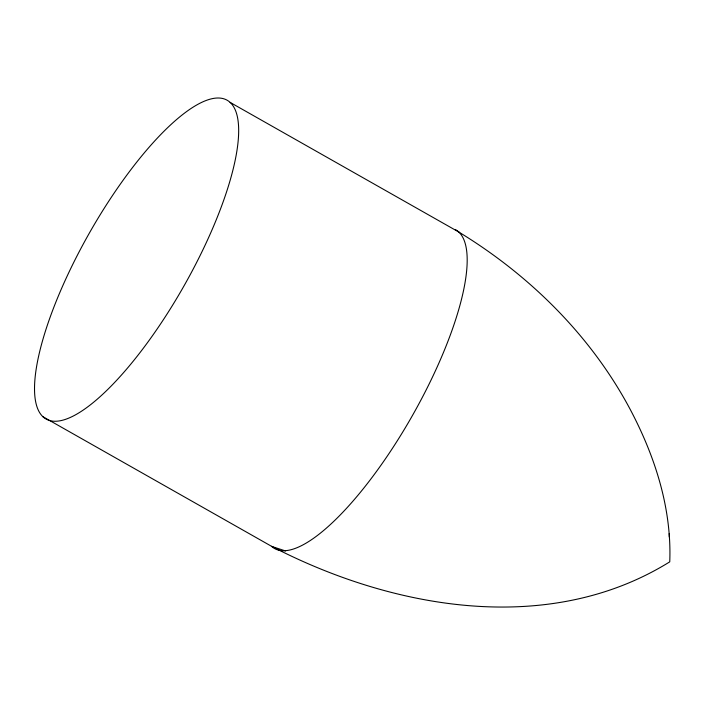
<?xml version="1.0" encoding="UTF-8"?>
<svg xmlns="http://www.w3.org/2000/svg" width="705" height="705" viewBox="0 0 705 705"><rect width="100%" height="100%" fill="white"/><g stroke="black" fill="none" stroke-linecap="round" stroke-linejoin="round"><path stroke-width="1.06" d="M285.551 550.966L271.857 546.481L43.005 416.743M230.103 102.384A183.335 54.197 -60.4 0 1 124.926 371.077A183.335 54.197 -60.4 0 1 54.637 305.221A183.335 54.197 -60.4 0 1 230.103 102.384L458.955 232.121M458.647 231.945C529.596 275.144 590.852 335.554 630.076 409.156C654.91 456.064 671.865 508.243 669.75 561.841C548.367 637.179 392.068 608.838 271.548 546.304A183.335 54.197 -60.4 0 0 409.138 421.273A183.335 54.197 -60.4 0 0 455.368 229.557M669.23 533.544L669.292 537.043"/></g></svg>
